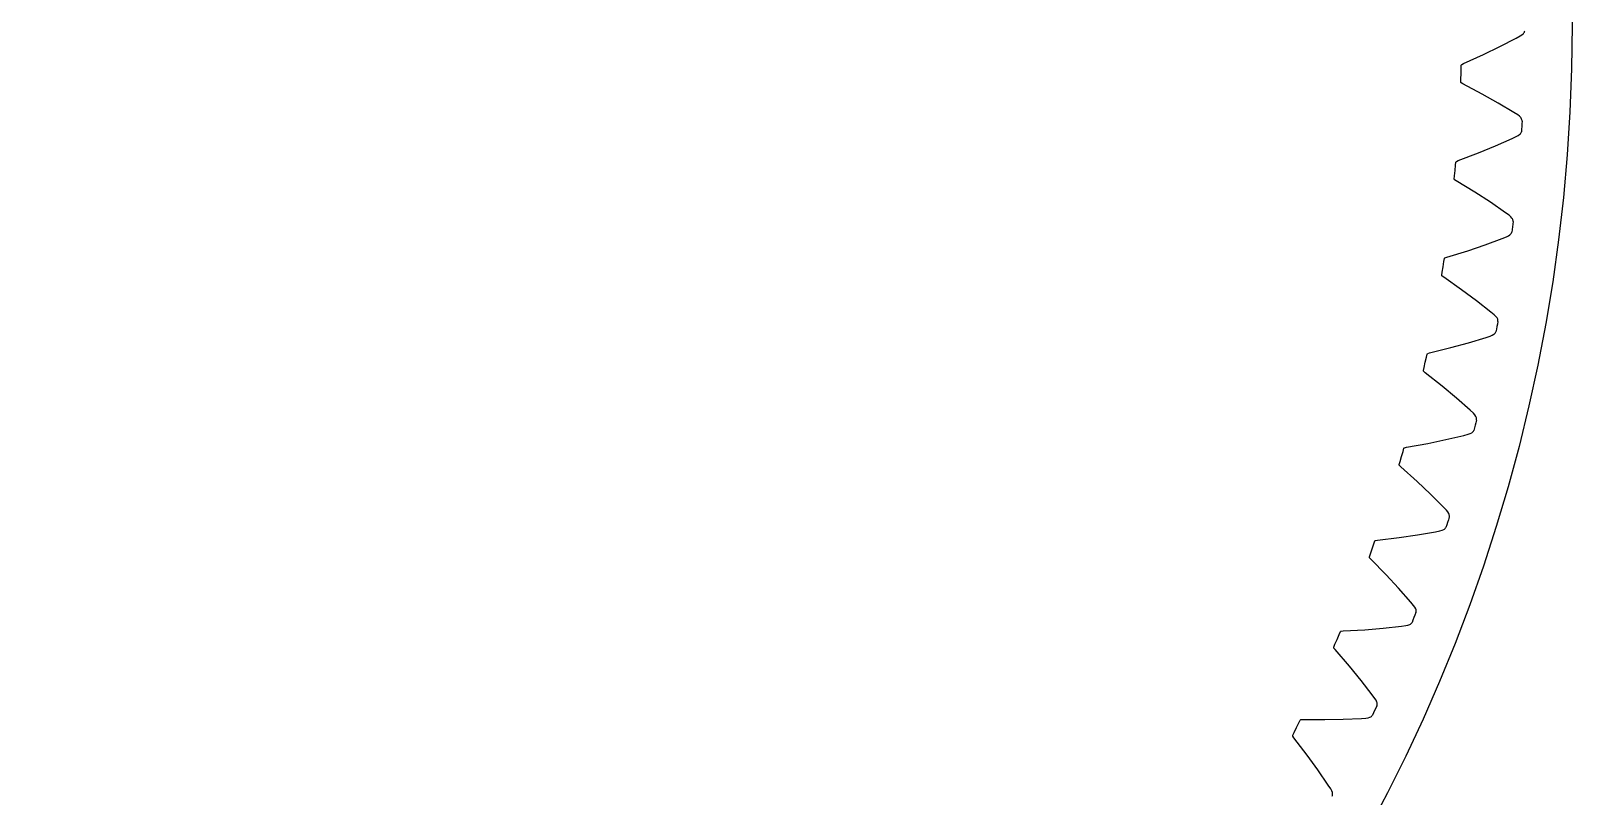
# Model space of a CAD drawing. Extents: x -54 to 54, y -54 to 54.
# Drawn here: x 4.62 to 53.5, y -24.46 to -0.18 of the extents above; entities that cross this region are included whole.
import ezdxf

# ---------------------------------------------------------------- set-up
doc = ezdxf.new("R2010")
doc.units = 0

msp = doc.modelspace()

# ---------------------------------------------------------------- linework, layer by layer
msp.add_circle((0, 0), 53.5)
msp.add_circle((0, 0), 53.5)
at = {"layer": 'layer0'}
for p, q in [((51.21, -0.678), (51.725, -0.411)), ((51.725, -0.411), (51.849, -0.344)), ((51.849, -0.344), (51.908, -0.306)), ((51.908, -0.306), (51.953, -0.265)), ((51.953, -0.265), (51.969, -0.244)), ((51.969, -0.244), (51.983, -0.223)), ((51.983, -0.223), (51.992, -0.201)), ((51.992, -0.201), (51.998, -0.18)), ((50.056, -1.22), (50.685, -0.934)), ((50.685, -0.934), (51.21, -0.678)), ((49.976, -1.54), (49.979, -1.372)), ((49.979, -1.372), (49.984, -1.27)), ((49.984, -1.27), (49.99, -1.257)), ((49.99, -1.257), (49.998, -1.248)), ((49.998, -1.248), (50.056, -1.22)), ((49.968, -1.809), (49.969, -1.707)), ((49.972, -1.822), (49.968, -1.809)), ((49.969, -1.707), (49.976, -1.54)), ((49.98, -1.832), (49.972, -1.822)), ((49.976, -1.54), (49.976, -1.54)), ((50.036, -1.864), (49.98, -1.832)), ((50.647, -2.188), (50.036, -1.864)), ((51.155, -2.476), (50.647, -2.188)), ((51.653, -2.774), (51.155, -2.476)), ((51.772, -2.848), (51.653, -2.774)), ((51.828, -2.89), (51.772, -2.848)), ((51.87, -2.934), (51.828, -2.89)), ((51.886, -2.956), (51.87, -2.934)), ((51.87, -3.422), (51.881, -3.401)), ((51.881, -3.401), (51.888, -3.38)), ((51.898, -2.978), (51.886, -2.956)), ((51.906, -3), (51.898, -2.978)), ((51.91, -3.022), (51.906, -3)), ((51.911, -3.044), (51.91, -3.022)), ((50.532, -4.052), (51.071, -3.829)), ((51.071, -3.829), (51.602, -3.594)), ((51.602, -3.594), (51.729, -3.536)), ((51.729, -3.536), (51.791, -3.501)), ((51.791, -3.501), (51.838, -3.463)), ((51.838, -3.463), (51.856, -3.443)), ((51.856, -3.443), (51.87, -3.422)), ((49.8, -4.446), (49.811, -4.345)), ((49.811, -4.345), (49.817, -4.332)), ((49.817, -4.332), (49.827, -4.324)), ((49.827, -4.324), (49.886, -4.299)), ((49.886, -4.299), (50.532, -4.052)), ((49.761, -4.882), (49.769, -4.78)), ((49.765, -4.895), (49.761, -4.882)), ((49.769, -4.78), (49.786, -4.613)), ((49.786, -4.613), (49.8, -4.446)), ((49.786, -4.613), (49.786, -4.613)), ((49.773, -4.906), (49.765, -4.895)), ((49.826, -4.941), (49.773, -4.906)), ((50.416, -5.302), (49.826, -4.941)), ((50.905, -5.62), (50.416, -5.302)), ((51.384, -5.949), (50.905, -5.62)), ((51.498, -6.03), (51.384, -5.949)), ((51.552, -6.076), (51.498, -6.03)), ((51.591, -6.122), (51.552, -6.076)), ((51.605, -6.144), (51.591, -6.122)), ((51.616, -6.167), (51.605, -6.144)), ((51.623, -6.19), (51.616, -6.167)), ((51.626, -6.212), (51.623, -6.19)), ((51.625, -6.234), (51.626, -6.212)), ((50.739, -6.966), (51.283, -6.764)), ((51.283, -6.764), (51.414, -6.713)), ((51.414, -6.713), (51.477, -6.682)), ((51.477, -6.682), (51.526, -6.647)), ((51.526, -6.647), (51.546, -6.628)), ((51.546, -6.628), (51.561, -6.609)), ((51.561, -6.609), (51.573, -6.589)), ((51.573, -6.589), (51.582, -6.568)), ((49.527, -7.362), (50.187, -7.155)), ((50.187, -7.155), (50.739, -6.966)), ((49.381, -7.835), (49.408, -7.67)), ((49.408, -7.67), (49.432, -7.503)), ((49.408, -7.67), (49.408, -7.67)), ((49.432, -7.503), (49.449, -7.403)), ((49.449, -7.403), (49.456, -7.391)), ((49.456, -7.391), (49.466, -7.383)), ((49.466, -7.383), (49.527, -7.362)), ((49.367, -7.936), (49.381, -7.835)), ((49.369, -7.95), (49.367, -7.936)), ((49.376, -7.96), (49.369, -7.95)), ((49.428, -7.999), (49.376, -7.96)), ((49.994, -8.396), (49.428, -7.999)), ((50.463, -8.743), (49.994, -8.396)), ((50.92, -9.101), (50.463, -8.743)), ((51.029, -9.189), (50.92, -9.101)), ((51.08, -9.238), (51.029, -9.189)), ((51.117, -9.286), (51.08, -9.238)), ((51.129, -9.31), (51.117, -9.286)), ((51.04, -9.789), (51.056, -9.771)), ((51.056, -9.771), (51.07, -9.751)), ((51.07, -9.751), (51.079, -9.731)), ((51.138, -9.333), (51.129, -9.31)), ((51.144, -9.356), (51.138, -9.333)), ((51.143, -9.4), (51.145, -9.378)), ((51.145, -9.378), (51.144, -9.356)), ((48.98, -10.397), (49.651, -10.231)), ((49.651, -10.231), (50.213, -10.076)), ((50.213, -10.076), (50.769, -9.908)), ((50.769, -9.908), (50.903, -9.866)), ((50.903, -9.866), (50.968, -9.838)), ((50.968, -9.838), (51.019, -9.807)), ((51.019, -9.807), (51.04, -9.789)), ((48.805, -10.86), (48.842, -10.697)), ((48.842, -10.697), (48.876, -10.532)), ((48.842, -10.697), (48.842, -10.697)), ((48.876, -10.532), (48.9, -10.433)), ((48.9, -10.433), (48.907, -10.421)), ((48.907, -10.421), (48.918, -10.414)), ((48.918, -10.414), (48.98, -10.397)), ((48.784, -10.96), (48.805, -10.86)), ((48.786, -10.974), (48.784, -10.96)), ((48.793, -10.985), (48.786, -10.974)), ((48.842, -11.027), (48.793, -10.985)), ((49.382, -11.458), (48.842, -11.027)), ((49.829, -11.833), (49.382, -11.458)), ((50.263, -12.218), (49.829, -11.833)), ((50.367, -12.313), (50.263, -12.218)), ((50.415, -12.365), (50.367, -12.313)), ((50.448, -12.415), (50.415, -12.365)), ((50.459, -12.44), (50.448, -12.415)), ((50.467, -12.463), (50.459, -12.44)), ((50.471, -12.486), (50.467, -12.463)), ((50.468, -12.53), (50.471, -12.509)), ((50.471, -12.509), (50.471, -12.486)), ((48.927, -13.268), (49.498, -13.148)), ((49.498, -13.148), (50.063, -13.015)), ((50.063, -13.015), (50.199, -12.981)), ((50.199, -12.981), (50.266, -12.957)), ((50.266, -12.957), (50.319, -12.929)), ((50.319, -12.929), (50.34, -12.913)), ((50.34, -12.913), (50.358, -12.895)), ((50.358, -12.895), (50.373, -12.877)), ((50.373, -12.877), (50.383, -12.857)), ((48.043, -13.844), (48.091, -13.683)), ((48.091, -13.683), (48.135, -13.521)), ((48.091, -13.683), (48.091, -13.683)), ((48.135, -13.521), (48.165, -13.424)), ((48.165, -13.424), (48.173, -13.412)), ((48.173, -13.412), (48.184, -13.406)), ((48.184, -13.406), (48.247, -13.392)), ((48.247, -13.392), (48.927, -13.268)), ((48.017, -13.942), (48.043, -13.844)), ((48.018, -13.956), (48.017, -13.942)), ((48.024, -13.968), (48.018, -13.956)), ((48.07, -14.012), (48.024, -13.968)), ((48.583, -14.476), (48.07, -14.012)), ((49.006, -14.878), (48.583, -14.476)), ((49.416, -15.289), (49.006, -14.878)), ((49.513, -15.39), (49.416, -15.289)), ((49.558, -15.445), (49.513, -15.39)), ((49.588, -15.497), (49.558, -15.445)), ((49.598, -15.522), (49.588, -15.497)), ((49.604, -15.546), (49.598, -15.522)), ((49.601, -15.613), (49.605, -15.592)), ((49.606, -15.57), (49.604, -15.546)), ((49.605, -15.592), (49.606, -15.57)), ((48.595, -16.171), (49.167, -16.072)), ((49.167, -16.072), (49.305, -16.046)), ((49.305, -16.046), (49.373, -16.027)), ((49.373, -16.027), (49.428, -16.002)), ((49.428, -16.002), (49.45, -15.987)), ((49.45, -15.987), (49.469, -15.971)), ((49.469, -15.971), (49.484, -15.953)), ((49.484, -15.953), (49.496, -15.934)), ((47.1, -16.775), (47.157, -16.618)), ((47.157, -16.618), (47.212, -16.459)), ((47.157, -16.618), (47.157, -16.618)), ((47.212, -16.459), (47.247, -16.363)), ((47.247, -16.363), (47.256, -16.353)), ((47.256, -16.353), (47.267, -16.347)), ((47.267, -16.347), (47.331, -16.337)), ((47.331, -16.337), (48.017, -16.255)), ((48.017, -16.255), (48.595, -16.171)), ((47.068, -16.872), (47.1, -16.775)), ((47.068, -16.886), (47.068, -16.872)), ((47.073, -16.898), (47.068, -16.886)), ((47.116, -16.945), (47.073, -16.898)), ((47.6, -17.439), (47.116, -16.945)), ((47.997, -17.867), (47.6, -17.439)), ((48.381, -18.302), (47.997, -17.867)), ((48.472, -18.409), (48.381, -18.302)), ((48.513, -18.466), (48.472, -18.409)), ((48.54, -18.52), (48.513, -18.466)), ((48.548, -18.546), (48.54, -18.52)), ((48.553, -18.571), (48.548, -18.546)), ((48.554, -18.594), (48.553, -18.571)), ((48.084, -19.068), (48.223, -19.051)), ((48.223, -19.051), (48.292, -19.036)), ((48.292, -19.036), (48.349, -19.014)), ((48.349, -19.014), (48.372, -19.001)), ((48.372, -19.001), (48.392, -18.986)), ((48.392, -18.986), (48.408, -18.969)), ((48.408, -18.969), (48.422, -18.951)), ((48.545, -18.637), (48.551, -18.616)), ((48.551, -18.616), (48.554, -18.594)), ((45.978, -19.643), (46.045, -19.489)), ((46.045, -19.489), (46.109, -19.334)), ((46.045, -19.489), (46.045, -19.489)), ((46.109, -19.334), (46.15, -19.241)), ((46.15, -19.241), (46.16, -19.231)), ((46.16, -19.231), (46.171, -19.225)), ((46.171, -19.225), (46.235, -19.22)), ((46.235, -19.22), (46.926, -19.18)), ((46.926, -19.18), (47.507, -19.131)), ((47.507, -19.131), (48.084, -19.068)), ((45.939, -19.751), (45.94, -19.738)), ((45.944, -19.763), (45.939, -19.751)), ((45.94, -19.738), (45.978, -19.643)), ((45.984, -19.813), (45.944, -19.763)), ((46.436, -20.336), (45.984, -19.813)), ((46.806, -20.788), (46.436, -20.336)), ((47.162, -21.246), (46.806, -20.788)), ((47.247, -21.358), (47.162, -21.246)), ((47.284, -21.418), (47.247, -21.358)), ((47.308, -21.474), (47.284, -21.418)), ((47.314, -21.5), (47.308, -21.474)), ((47.317, -21.524), (47.314, -21.5)), ((46.239, -22.02), (46.819, -21.992)), ((46.819, -21.992), (46.959, -21.984)), ((46.959, -21.984), (47.029, -21.973)), ((47.029, -21.973), (47.086, -21.955)), ((47.086, -21.955), (47.11, -21.943)), ((47.11, -21.943), (47.131, -21.929)), ((47.131, -21.929), (47.149, -21.913)), ((47.149, -21.913), (47.163, -21.896)), ((47.306, -21.59), (47.313, -21.57)), ((47.313, -21.57), (47.317, -21.548)), ((47.317, -21.548), (47.317, -21.524)), ((44.638, -22.528), (44.682, -22.436)), ((44.682, -22.436), (44.758, -22.287)), ((44.758, -22.287), (44.831, -22.136)), ((44.758, -22.287), (44.758, -22.287)), ((44.831, -22.136), (44.878, -22.045)), ((44.878, -22.045), (44.888, -22.036)), ((44.888, -22.036), (44.9, -22.031)), ((44.9, -22.031), (44.964, -22.029)), ((44.964, -22.029), (45.656, -22.033)), ((45.656, -22.033), (46.239, -22.02)), ((44.636, -22.542), (44.638, -22.528)), ((44.64, -22.554), (44.636, -22.542)), ((44.677, -22.607), (44.64, -22.554)), ((45.096, -23.156), (44.677, -22.607)), ((45.437, -23.63), (45.096, -23.156)), ((45.765, -24.109), (45.437, -23.63)), ((45.842, -24.226), (45.765, -24.109)), ((45.876, -24.288), (45.842, -24.226)), ((45.896, -24.345), (45.876, -24.288)), ((45.901, -24.372), (45.896, -24.345)), ((45.896, -24.442), (45.901, -24.42)), ((45.903, -24.396), (45.901, -24.372)), ((45.901, -24.42), (45.903, -24.396)), ((45.887, -24.462), (45.896, -24.442))]:
    msp.add_line(p, q, dxfattribs=at)
for centre, start, end in [((105.277, -6.831), 175.9401, 176.3013), ((104.656, -13.299), 172.4106, 172.7719), ((103.639, -19.717), 168.8812, 169.2425), ((102.229, -26.06), 165.3518, 165.7131), ((100.431, -32.304), 161.8224, 162.1837), ((98.251, -38.425), 158.293, 158.6543), ((95.7, -44.4), 154.7636, 155.1249)]:
    msp.add_arc(centre, 53.5, start, end, dxfattribs=at)
at = {"layer": 'layer1'}
for p, q in [((51.21, -0.678), (51.725, -0.411)), ((51.725, -0.411), (51.849, -0.344)), ((51.849, -0.344), (51.908, -0.306)), ((51.908, -0.306), (51.953, -0.265)), ((51.953, -0.265), (51.969, -0.244)), ((51.969, -0.244), (51.983, -0.223)), ((51.983, -0.223), (51.992, -0.201)), ((51.992, -0.201), (51.998, -0.18)), ((50.056, -1.22), (50.685, -0.934)), ((50.685, -0.934), (51.21, -0.678)), ((49.976, -1.54), (49.979, -1.372)), ((49.979, -1.372), (49.984, -1.27)), ((49.984, -1.27), (49.99, -1.257)), ((49.99, -1.257), (49.998, -1.248)), ((49.998, -1.248), (50.056, -1.22)), ((49.968, -1.809), (49.969, -1.707)), ((49.972, -1.822), (49.968, -1.809)), ((49.969, -1.707), (49.976, -1.54)), ((49.98, -1.832), (49.972, -1.822)), ((49.976, -1.54), (49.976, -1.54)), ((50.036, -1.864), (49.98, -1.832)), ((50.647, -2.188), (50.036, -1.864)), ((51.155, -2.476), (50.647, -2.188)), ((51.653, -2.774), (51.155, -2.476)), ((51.772, -2.848), (51.653, -2.774)), ((51.828, -2.89), (51.772, -2.848)), ((51.87, -2.934), (51.828, -2.89)), ((51.886, -2.956), (51.87, -2.934)), ((51.87, -3.422), (51.881, -3.401)), ((51.881, -3.401), (51.888, -3.38)), ((51.898, -2.978), (51.886, -2.956)), ((51.906, -3), (51.898, -2.978)), ((51.91, -3.022), (51.906, -3)), ((51.911, -3.044), (51.91, -3.022)), ((50.532, -4.052), (51.071, -3.829)), ((51.071, -3.829), (51.602, -3.594)), ((51.602, -3.594), (51.729, -3.536)), ((51.729, -3.536), (51.791, -3.501)), ((51.791, -3.501), (51.838, -3.463)), ((51.838, -3.463), (51.856, -3.443)), ((51.856, -3.443), (51.87, -3.422)), ((49.8, -4.446), (49.811, -4.345)), ((49.811, -4.345), (49.817, -4.332)), ((49.817, -4.332), (49.827, -4.324)), ((49.827, -4.324), (49.886, -4.299)), ((49.886, -4.299), (50.532, -4.052)), ((49.761, -4.882), (49.769, -4.78)), ((49.765, -4.895), (49.761, -4.882)), ((49.769, -4.78), (49.786, -4.613)), ((49.786, -4.613), (49.8, -4.446)), ((49.786, -4.613), (49.786, -4.613)), ((49.773, -4.906), (49.765, -4.895)), ((49.826, -4.941), (49.773, -4.906)), ((50.416, -5.302), (49.826, -4.941)), ((50.905, -5.62), (50.416, -5.302)), ((51.384, -5.949), (50.905, -5.62)), ((51.498, -6.03), (51.384, -5.949)), ((51.552, -6.076), (51.498, -6.03)), ((51.591, -6.122), (51.552, -6.076)), ((51.605, -6.144), (51.591, -6.122)), ((51.616, -6.167), (51.605, -6.144)), ((51.623, -6.19), (51.616, -6.167)), ((51.626, -6.212), (51.623, -6.19)), ((51.625, -6.234), (51.626, -6.212)), ((50.739, -6.966), (51.283, -6.764)), ((51.283, -6.764), (51.414, -6.713)), ((51.414, -6.713), (51.477, -6.682)), ((51.477, -6.682), (51.526, -6.647)), ((51.526, -6.647), (51.546, -6.628)), ((51.546, -6.628), (51.561, -6.609)), ((51.561, -6.609), (51.573, -6.589)), ((51.573, -6.589), (51.582, -6.568)), ((49.527, -7.362), (50.187, -7.155)), ((50.187, -7.155), (50.739, -6.966)), ((49.381, -7.835), (49.408, -7.67)), ((49.408, -7.67), (49.432, -7.503)), ((49.408, -7.67), (49.408, -7.67)), ((49.432, -7.503), (49.449, -7.403)), ((49.449, -7.403), (49.456, -7.391)), ((49.456, -7.391), (49.466, -7.383)), ((49.466, -7.383), (49.527, -7.362)), ((49.367, -7.936), (49.381, -7.835)), ((49.369, -7.95), (49.367, -7.936)), ((49.376, -7.96), (49.369, -7.95)), ((49.428, -7.999), (49.376, -7.96)), ((49.994, -8.396), (49.428, -7.999)), ((50.463, -8.743), (49.994, -8.396)), ((50.92, -9.101), (50.463, -8.743)), ((51.029, -9.189), (50.92, -9.101)), ((51.08, -9.238), (51.029, -9.189)), ((51.117, -9.286), (51.08, -9.238)), ((51.129, -9.31), (51.117, -9.286)), ((51.04, -9.789), (51.056, -9.771)), ((51.056, -9.771), (51.07, -9.751)), ((51.07, -9.751), (51.079, -9.731)), ((51.138, -9.333), (51.129, -9.31)), ((51.144, -9.356), (51.138, -9.333)), ((51.143, -9.4), (51.145, -9.378)), ((51.145, -9.378), (51.144, -9.356)), ((48.98, -10.397), (49.651, -10.231)), ((49.651, -10.231), (50.213, -10.076)), ((50.213, -10.076), (50.769, -9.908)), ((50.769, -9.908), (50.903, -9.866)), ((50.903, -9.866), (50.968, -9.838)), ((50.968, -9.838), (51.019, -9.807)), ((51.019, -9.807), (51.04, -9.789)), ((48.805, -10.86), (48.842, -10.697)), ((48.842, -10.697), (48.876, -10.532)), ((48.842, -10.697), (48.842, -10.697)), ((48.876, -10.532), (48.9, -10.433)), ((48.9, -10.433), (48.907, -10.421)), ((48.907, -10.421), (48.918, -10.414)), ((48.918, -10.414), (48.98, -10.397)), ((48.784, -10.96), (48.805, -10.86)), ((48.786, -10.974), (48.784, -10.96)), ((48.793, -10.985), (48.786, -10.974)), ((48.842, -11.027), (48.793, -10.985)), ((49.382, -11.458), (48.842, -11.027)), ((49.829, -11.833), (49.382, -11.458)), ((50.263, -12.218), (49.829, -11.833)), ((50.367, -12.313), (50.263, -12.218)), ((50.415, -12.365), (50.367, -12.313)), ((50.448, -12.415), (50.415, -12.365)), ((50.459, -12.44), (50.448, -12.415)), ((50.467, -12.463), (50.459, -12.44)), ((50.471, -12.486), (50.467, -12.463)), ((50.468, -12.53), (50.471, -12.509)), ((50.471, -12.509), (50.471, -12.486)), ((48.927, -13.268), (49.498, -13.148)), ((49.498, -13.148), (50.063, -13.015)), ((50.063, -13.015), (50.199, -12.981)), ((50.199, -12.981), (50.266, -12.957)), ((50.266, -12.957), (50.319, -12.929)), ((50.319, -12.929), (50.34, -12.913)), ((50.34, -12.913), (50.358, -12.895)), ((50.358, -12.895), (50.373, -12.877)), ((50.373, -12.877), (50.383, -12.857)), ((48.043, -13.844), (48.091, -13.683)), ((48.091, -13.683), (48.135, -13.521)), ((48.091, -13.683), (48.091, -13.683)), ((48.135, -13.521), (48.165, -13.424)), ((48.165, -13.424), (48.173, -13.412)), ((48.173, -13.412), (48.184, -13.406)), ((48.184, -13.406), (48.247, -13.392)), ((48.247, -13.392), (48.927, -13.268)), ((48.017, -13.942), (48.043, -13.844)), ((48.018, -13.956), (48.017, -13.942)), ((48.024, -13.968), (48.018, -13.956)), ((48.07, -14.012), (48.024, -13.968)), ((48.583, -14.476), (48.07, -14.012)), ((49.006, -14.878), (48.583, -14.476)), ((49.416, -15.289), (49.006, -14.878)), ((49.513, -15.39), (49.416, -15.289)), ((49.558, -15.445), (49.513, -15.39)), ((49.588, -15.497), (49.558, -15.445)), ((49.598, -15.522), (49.588, -15.497)), ((49.604, -15.546), (49.598, -15.522)), ((49.601, -15.613), (49.605, -15.592)), ((49.606, -15.57), (49.604, -15.546)), ((49.605, -15.592), (49.606, -15.57)), ((48.595, -16.171), (49.167, -16.072)), ((49.167, -16.072), (49.305, -16.046)), ((49.305, -16.046), (49.373, -16.027)), ((49.373, -16.027), (49.428, -16.002)), ((49.428, -16.002), (49.45, -15.987)), ((49.45, -15.987), (49.469, -15.971)), ((49.469, -15.971), (49.484, -15.953)), ((49.484, -15.953), (49.496, -15.934)), ((47.1, -16.775), (47.157, -16.618)), ((47.157, -16.618), (47.212, -16.459)), ((47.157, -16.618), (47.157, -16.618)), ((47.212, -16.459), (47.247, -16.363)), ((47.247, -16.363), (47.256, -16.353)), ((47.256, -16.353), (47.267, -16.347)), ((47.267, -16.347), (47.331, -16.337)), ((47.331, -16.337), (48.017, -16.255)), ((48.017, -16.255), (48.595, -16.171)), ((47.068, -16.872), (47.1, -16.775)), ((47.068, -16.886), (47.068, -16.872)), ((47.073, -16.898), (47.068, -16.886)), ((47.116, -16.945), (47.073, -16.898)), ((47.6, -17.439), (47.116, -16.945)), ((47.997, -17.867), (47.6, -17.439)), ((48.381, -18.302), (47.997, -17.867)), ((48.472, -18.409), (48.381, -18.302)), ((48.513, -18.466), (48.472, -18.409)), ((48.54, -18.52), (48.513, -18.466)), ((48.548, -18.546), (48.54, -18.52)), ((48.553, -18.571), (48.548, -18.546)), ((48.554, -18.594), (48.553, -18.571)), ((48.084, -19.068), (48.223, -19.051)), ((48.223, -19.051), (48.292, -19.036)), ((48.292, -19.036), (48.349, -19.014)), ((48.349, -19.014), (48.372, -19.001)), ((48.372, -19.001), (48.392, -18.986)), ((48.392, -18.986), (48.408, -18.969)), ((48.408, -18.969), (48.422, -18.951)), ((48.545, -18.637), (48.551, -18.616)), ((48.551, -18.616), (48.554, -18.594)), ((45.978, -19.643), (46.045, -19.489)), ((46.045, -19.489), (46.109, -19.334)), ((46.045, -19.489), (46.045, -19.489)), ((46.109, -19.334), (46.15, -19.241)), ((46.15, -19.241), (46.16, -19.231)), ((46.16, -19.231), (46.171, -19.225)), ((46.171, -19.225), (46.235, -19.22)), ((46.235, -19.22), (46.926, -19.18)), ((46.926, -19.18), (47.507, -19.131)), ((47.507, -19.131), (48.084, -19.068)), ((45.939, -19.751), (45.94, -19.738)), ((45.944, -19.763), (45.939, -19.751)), ((45.94, -19.738), (45.978, -19.643)), ((45.984, -19.813), (45.944, -19.763)), ((46.436, -20.336), (45.984, -19.813)), ((46.806, -20.788), (46.436, -20.336)), ((47.162, -21.246), (46.806, -20.788)), ((47.247, -21.358), (47.162, -21.246)), ((47.284, -21.418), (47.247, -21.358)), ((47.308, -21.474), (47.284, -21.418)), ((47.314, -21.5), (47.308, -21.474)), ((47.317, -21.524), (47.314, -21.5)), ((46.239, -22.02), (46.819, -21.992)), ((46.819, -21.992), (46.959, -21.984)), ((46.959, -21.984), (47.029, -21.973)), ((47.029, -21.973), (47.086, -21.955)), ((47.086, -21.955), (47.11, -21.943)), ((47.11, -21.943), (47.131, -21.929)), ((47.131, -21.929), (47.149, -21.913)), ((47.149, -21.913), (47.163, -21.896)), ((47.306, -21.59), (47.313, -21.57)), ((47.313, -21.57), (47.317, -21.548)), ((47.317, -21.548), (47.317, -21.524)), ((44.638, -22.528), (44.682, -22.436)), ((44.682, -22.436), (44.758, -22.287)), ((44.758, -22.287), (44.831, -22.136)), ((44.758, -22.287), (44.758, -22.287)), ((44.831, -22.136), (44.878, -22.045)), ((44.878, -22.045), (44.888, -22.036)), ((44.888, -22.036), (44.9, -22.031)), ((44.9, -22.031), (44.964, -22.029)), ((44.964, -22.029), (45.656, -22.033)), ((45.656, -22.033), (46.239, -22.02)), ((44.636, -22.542), (44.638, -22.528)), ((44.64, -22.554), (44.636, -22.542)), ((44.677, -22.607), (44.64, -22.554)), ((45.096, -23.156), (44.677, -22.607)), ((45.437, -23.63), (45.096, -23.156)), ((45.765, -24.109), (45.437, -23.63)), ((45.842, -24.226), (45.765, -24.109)), ((45.876, -24.288), (45.842, -24.226)), ((45.896, -24.345), (45.876, -24.288)), ((45.901, -24.372), (45.896, -24.345)), ((45.896, -24.442), (45.901, -24.42)), ((45.903, -24.396), (45.901, -24.372)), ((45.901, -24.42), (45.903, -24.396)), ((45.887, -24.462), (45.896, -24.442))]:
    msp.add_line(p, q, dxfattribs=at)
for centre, start, end in [((105.277, -6.831), 175.9401, 176.3013), ((104.656, -13.299), 172.4106, 172.7719), ((103.639, -19.717), 168.8812, 169.2425), ((102.229, -26.06), 165.3518, 165.7131), ((100.431, -32.304), 161.8224, 162.1837), ((98.251, -38.425), 158.293, 158.6543), ((95.7, -44.4), 154.7636, 155.1249)]:
    msp.add_arc(centre, 53.5, start, end, dxfattribs=at)

doc.saveas('drawing.dxf')
